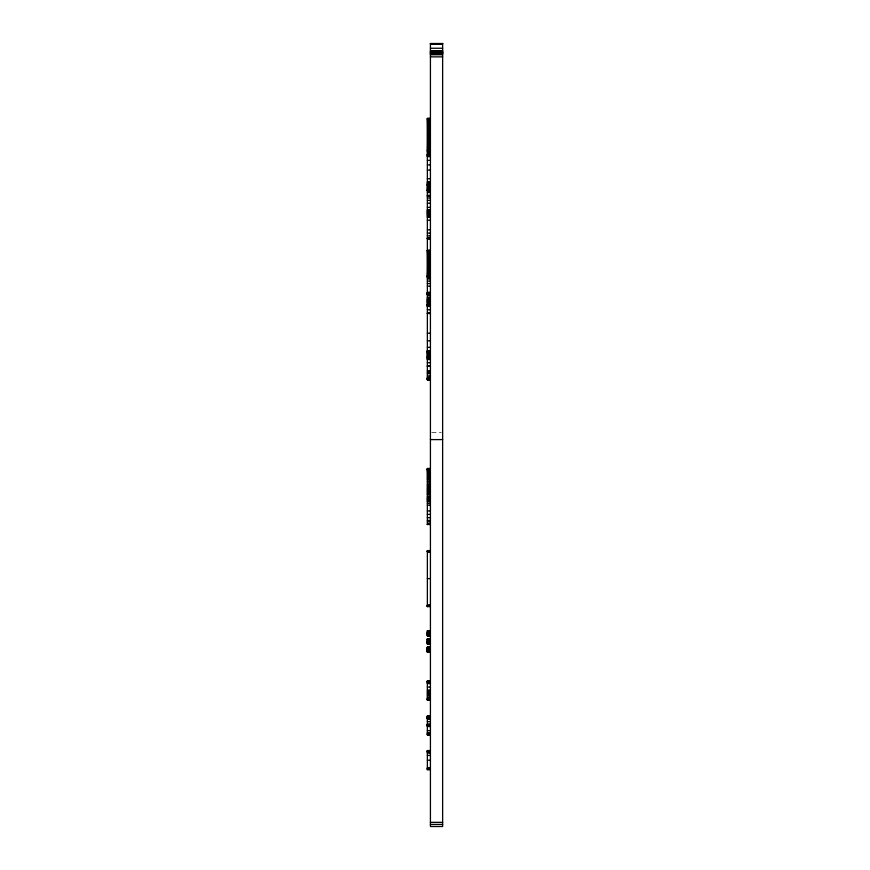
<?xml version="1.0" encoding="UTF-8"?>
<svg xmlns="http://www.w3.org/2000/svg" width="870" height="870" viewBox="0 0 870 870"><rect width="100%" height="100%" fill="white"/><g stroke="black" fill="none" stroke-linecap="round" stroke-linejoin="round"><path stroke-width="0.65" stroke-dasharray="4.35 3.26" d="M431.77 432.564L441.275 432.564"/><path stroke-width="1.3" d="M429.399 635.524L427.366 635.578L430.422 635.687M430.422 43.685L442.634 43.685M430.422 43.881L442.634 43.881M430.422 48.252L442.634 48.252M430.422 50.732L442.634 50.732M430.422 51.243L442.634 51.243M430.422 51.743L442.634 51.743M430.422 52.233L442.634 52.233M430.422 52.548L442.634 52.548M430.422 52.852L442.634 52.852M430.422 53.146L442.634 53.146M430.422 53.418L442.634 53.418M430.422 54.103L442.634 54.103M430.422 54.745L442.634 54.745M430.422 56.854L442.634 56.854M427.366 379.885L427.366 118.396L430.422 118.418M427.366 118.461L430.422 118.527L427.366 118.722M427.366 118.994L430.422 118.994M427.366 119.353L430.422 119.353M427.366 119.799L430.422 119.799M427.366 120.321L430.422 120.321M427.366 120.908L430.422 120.908M427.366 121.572L430.422 121.572M427.366 122.289L430.422 122.289M427.366 123.072L430.422 123.072M427.366 123.91L430.422 123.91M427.366 124.801L430.422 124.801M427.366 125.748L430.422 125.748M427.366 126.715L430.422 126.715M427.366 127.727L430.422 127.727M427.366 128.782L430.422 128.782M427.366 129.869L430.422 129.869M427.366 130.968L430.422 130.968M427.366 132.099L430.422 132.099M427.366 133.24L430.422 133.24M427.366 134.393L430.422 134.393M427.366 135.535L430.422 135.535M427.366 136.666L430.422 136.666M427.366 137.797L430.422 137.797M427.366 138.906L430.422 138.906M427.366 140.005L430.422 140.005M427.366 141.07L430.422 141.07M427.366 142.114L430.422 142.114M427.366 143.115L430.422 143.115M427.366 144.072L430.422 144.072M427.366 144.996L430.422 144.996M427.366 145.856L430.422 145.856M427.366 146.671L430.422 146.671M427.366 147.421L430.422 147.421M427.366 148.107L430.422 148.107M427.366 148.737L430.422 148.737M427.366 149.292L430.422 149.292M427.366 149.814L430.422 149.814M427.366 150.26L430.422 150.26M427.366 150.619L430.422 150.619M427.366 150.901L430.422 150.978M427.366 151.217L430.422 151.206M427.366 151.25L430.422 151.25M427.366 152.5L430.422 152.5M427.366 154.012L430.422 154.012M427.366 154.316L430.422 154.316M427.366 154.61L430.422 154.61M427.366 154.686L430.422 154.827M427.366 155.034L430.422 155.034M427.366 155.284L430.422 155.284M427.366 155.6L430.422 155.6M427.366 155.817L430.422 155.817M427.366 156.067L430.422 156.067M427.366 156.35L430.422 156.35M427.366 156.654L430.422 156.654M427.366 160.363L430.422 160.363M427.366 164.919L430.422 164.919M427.366 170.074L430.422 170.074M427.366 178.72L430.422 178.72M427.366 181.906L430.422 181.906M427.366 182.374L430.422 182.374M427.366 182.863L430.422 182.863M427.366 183.385L430.422 183.385M427.366 183.929L430.422 183.929M427.366 184.157L430.422 184.157M427.366 184.396L430.422 184.396M427.366 184.636L430.422 184.636M427.366 184.886L430.422 184.886M427.366 185.125L430.422 185.125M427.366 185.375L430.422 185.375M427.366 185.614L430.422 185.614M427.366 185.865L430.422 185.865M427.366 186.408L430.422 186.408M427.366 186.952L430.422 186.952M427.366 187.474L430.422 187.474M427.366 187.985L430.422 187.985M427.366 188.344L430.422 188.344M427.366 188.703L430.422 188.703M427.366 189.029L430.422 189.029M427.366 189.345L430.422 189.345M427.366 189.638L430.422 189.638M427.366 189.899L430.422 189.899M427.366 190.128L430.422 190.128M427.366 190.345L430.422 190.345M427.366 190.519L430.422 190.519M427.366 190.682L430.422 190.682M427.366 190.911L430.422 190.802M427.366 190.965L430.422 191.03M427.366 192.531L430.422 192.531M427.366 195.337L430.422 195.337M427.366 195.761L430.422 195.804M427.366 195.924L430.422 195.837M427.366 197.99L430.422 197.99M427.366 200.372L430.422 200.372M427.366 203.178L430.422 203.178M427.366 207.354L430.422 207.354M427.366 209.648L430.422 209.648M427.366 210.051L430.422 210.051M427.366 210.475L430.422 210.475M427.366 210.91L430.422 210.91M427.366 211.356L430.422 211.356M427.366 211.682L430.422 211.682M427.366 212.03L430.422 212.03M427.366 212.378L430.422 212.378M427.366 212.726L430.422 212.726M427.366 213.074L430.422 213.074M427.366 213.498L430.422 213.498M427.366 213.922L430.422 213.922M427.366 214.346L430.422 214.346M427.366 214.759L430.422 214.759M427.366 215.162L430.422 215.162M427.366 215.684L430.422 215.684M427.366 216.195L430.422 216.195M427.366 216.673L430.422 216.673M427.366 217.141L430.422 217.141M427.366 220.208L430.422 220.208M427.366 229.854L430.422 229.854M427.366 233.084L430.422 233.084M427.366 235.868L430.422 235.868M427.366 237.988L430.422 237.988M427.366 238.152L430.422 238.195M430.422 238.239L427.366 238.38L430.422 238.456M427.366 238.717L430.422 238.663M427.366 238.782L430.422 238.858M427.366 250.31L430.422 250.332M427.366 250.429L430.422 250.527M427.366 250.614L430.422 250.614M427.366 250.788L430.422 250.756M427.366 251.049L430.422 251.049M427.366 251.43L430.422 251.43M427.366 251.8L430.422 251.8M427.366 252.224L430.422 252.224M427.366 252.681L430.422 252.681M427.366 253.192L430.422 253.192M427.366 253.735L430.422 253.735M427.366 254.323L430.422 254.323M427.366 254.943L430.422 254.943M427.366 255.595L430.422 255.595M427.366 256.28L430.422 256.28M427.366 256.998L430.422 256.998M427.366 257.737L430.422 257.737M427.366 258.488L430.422 258.488M427.366 259.271L430.422 259.271M427.366 260.054L430.422 260.054M427.366 260.859L430.422 260.859M427.366 261.663L430.422 261.663M427.366 262.468L430.422 262.468M427.366 263.273L430.422 263.273M427.366 264.197L430.422 264.197M427.366 265.122L430.422 265.122M427.366 266.013L430.422 266.013M427.366 266.905L430.422 266.905M427.366 267.753L430.422 267.753M427.366 268.591L430.422 268.591M427.366 269.385L430.422 269.385M427.366 270.146L430.422 270.146M427.366 270.875L430.422 270.875M427.366 271.56L430.422 271.56M427.366 272.201L430.422 272.201M427.366 272.799L430.422 272.799M427.366 273.332L430.422 273.332M427.366 273.822L430.422 273.822M427.366 274.246L430.422 274.246M427.366 274.615L430.422 274.615M427.366 275.485L430.422 275.409M427.366 275.67L430.422 275.572M427.366 275.768L430.422 275.888M427.366 276.062L430.422 276.007M427.366 276.203L430.422 276.127M427.366 276.345L430.422 276.41M427.366 276.573L430.422 276.649M427.366 276.725L430.422 276.725M427.366 277.106L430.422 277.106M427.366 277.476L430.422 277.476M427.366 277.845L430.422 277.845M427.366 278.965L430.422 278.965M427.366 281.086L430.422 281.086M427.366 283.576L430.422 283.576M427.366 286.154L430.422 286.154M427.366 292.363L430.422 292.363M427.366 292.548L430.422 292.548M427.366 292.733L430.422 292.733M427.366 292.907L430.422 292.907M427.366 293.081L430.422 293.081M427.366 293.255L430.422 293.255M427.366 293.407L430.422 293.407M427.366 293.571L430.422 293.571M427.366 293.712L430.422 293.853M430.422 293.973L427.366 293.973L430.422 294.201M427.366 294.299L430.422 294.299M427.366 294.484L430.422 294.484M427.366 294.647L430.422 294.647M427.366 294.887L430.422 294.789M427.366 295.017L430.422 295.137M427.366 297.116L430.422 297.116M427.366 297.692L430.422 297.692M427.366 298.301L430.422 298.301M427.366 298.943L430.422 298.943M427.366 299.226L430.422 299.226M427.366 299.519L430.422 299.519M427.366 299.824L430.422 299.824M427.366 300.117L430.422 300.117M427.366 300.433L430.422 300.433M427.366 300.737L430.422 300.737M427.366 301.031L430.422 301.031M427.366 301.335L430.422 301.335M427.366 301.629L430.422 301.629M427.366 301.923L430.422 301.923M427.366 302.216L430.422 302.216M427.366 302.499L430.422 302.499M427.366 302.956L430.422 302.956M427.366 303.402L430.422 303.402M427.366 303.826L430.422 303.826M427.366 304.228L430.422 304.228M427.366 304.446L430.422 304.446M427.366 304.641L430.422 304.641M427.366 304.815L430.422 304.815M427.366 304.989L430.422 304.989M427.366 305.131L430.422 305.261M427.366 305.446L430.422 305.446M427.366 305.598L430.422 305.598M427.366 305.794L430.422 305.718M427.366 306.044L430.422 306.044M427.366 306.229L430.422 306.229M427.366 306.468L430.422 306.468M427.366 309.774L430.422 309.774M427.366 313.091L430.422 313.091M427.366 313.287L430.422 313.287M427.366 313.494L430.422 313.494M427.366 333.21L430.422 333.21M427.366 340.822L430.422 340.822M427.366 347.326L430.422 347.326M427.366 350.762L430.422 350.773M427.366 350.795L430.422 350.871M427.366 350.991L430.422 351.012M427.366 351.186L430.422 351.186M427.366 351.393L430.422 351.393M427.366 351.545L430.422 351.545M427.366 351.708L430.422 351.708M427.366 351.882L430.422 351.882M427.366 352.078L430.422 352.078M427.366 352.285L430.422 352.285M427.366 352.502L430.422 352.502M427.366 352.741L430.422 352.741M427.366 353.035L430.422 353.035M427.366 353.34L430.422 353.34M427.366 353.655L430.422 353.655M427.366 353.981L430.422 353.981M427.366 354.318L430.422 354.318M427.366 354.655L430.422 354.655M427.366 354.982L430.422 354.982M427.366 355.319L430.422 355.319M427.366 355.656L430.422 355.656M427.366 355.982L430.422 355.982M427.366 356.308L430.422 356.308M427.366 356.635L430.422 356.635M427.366 356.852L430.422 356.852M427.366 357.07L430.422 357.07M427.366 357.265L430.422 357.265M427.366 357.472L430.422 357.472M427.366 357.657L430.422 357.657M427.366 357.842L430.422 357.842M427.366 358.005L430.422 358.005M427.366 358.168L430.422 358.168M427.366 358.56L430.422 358.56M427.366 358.918L430.422 358.918M427.366 359.234L430.422 359.234M427.366 359.517L430.422 359.517M427.366 362.736L430.422 362.736M427.366 365.857L430.422 365.889M427.366 366.139L430.422 366.031M427.366 366.259L430.422 366.281M427.366 370.75L430.422 370.75M427.366 371.849L430.422 371.849M427.366 372.849L430.422 372.849M427.366 373.741L430.422 373.741M427.366 375.927L430.422 375.927M427.366 377.341L430.422 377.341M427.366 378.026L430.422 378.026M427.366 378.33L430.422 378.211M427.366 378.45L430.422 378.45M427.366 378.57L430.422 378.57M427.366 378.754L430.422 378.744M427.366 378.885L430.422 378.972M427.366 379.124L430.422 379.124M427.366 379.374L430.422 379.374M427.366 379.548L430.422 379.548M430.422 439.6L442.634 439.6M430.422 468.462L427.366 468.419L427.366 524.588M427.366 468.669L430.422 468.669M427.366 468.887L430.422 468.887M427.366 469.039L430.422 469.071M427.366 469.267L430.422 469.256M427.366 469.332L430.422 469.332M427.366 469.615L430.422 469.615M427.366 469.822L430.422 469.822M427.366 470.104L430.422 470.104M427.366 470.474L430.422 470.474M427.366 470.877L430.422 470.877M427.366 471.366L430.422 471.366M427.366 471.942L430.422 471.942M427.366 472.595L430.422 472.595M427.366 473.323L430.422 473.323M427.366 474.117L430.422 474.117M427.366 474.976L430.422 474.976M427.366 475.879L430.422 475.879M427.366 476.847L430.422 476.847M427.366 477.576L430.422 477.576M427.366 478.337L430.422 478.337M427.366 479.12L430.422 479.12M427.366 479.914L430.422 479.914M427.366 481.393L430.422 481.393M427.366 482.883L430.422 482.883M427.366 484.383L430.422 484.383M427.366 485.416L430.422 485.416M427.366 486.439L430.422 486.439M427.366 487.439L430.422 487.439M427.366 488.418L430.422 488.418M427.366 489.179L430.422 489.179M427.366 489.908L430.422 489.908M427.366 490.604L430.422 490.604M427.366 491.278L430.422 491.278M427.366 491.931L430.422 491.931M427.366 492.735L430.422 492.735M427.366 493.486L430.422 493.486M427.366 494.193L430.422 494.193M427.366 494.834L430.422 494.834M427.366 496.444L430.422 496.444M427.366 497.651L430.422 497.651M427.366 498.042L430.422 498.042M427.366 498.477L430.422 498.477M427.366 498.956L430.422 498.956M427.366 499.456L430.422 499.456M427.366 500L430.422 500M427.366 500.565L430.422 500.565M427.366 501.153L430.422 501.153M427.366 501.772L430.422 501.772M427.366 503.469L430.422 503.469M427.366 505.22L430.422 505.22M427.366 510.962L430.422 510.962M427.366 514.387L430.422 514.387M427.366 517.661L430.422 517.661M427.366 520.445L430.422 520.445M427.366 521.88L430.422 521.88M427.366 524.208L430.422 524.197M427.366 524.262L430.422 524.295M427.366 524.458L430.422 524.577M430.422 550.579L427.366 550.645L430.422 550.743M427.366 550.895L430.422 550.971M427.366 551.275L430.422 551.384M427.366 551.515L430.422 551.558M427.366 551.623L430.422 551.71M427.366 551.797L430.422 551.961M427.366 578.604L430.422 578.604M427.366 605.215L430.422 605.215M427.366 605.324L430.422 605.379M427.366 605.542L430.422 605.542M427.366 605.792L430.422 605.759M427.366 605.944L430.422 605.944M427.366 606.086L430.422 606.086M427.366 606.314L430.422 606.314M427.366 606.368L430.422 606.368M427.366 606.575L430.422 606.586M430.422 630.728L427.366 630.728L427.366 635.905L430.422 635.894M427.366 630.957L430.422 630.88M427.366 631.87L430.422 631.87M427.366 632.088L430.422 632.088M427.366 632.338L430.422 632.338M427.366 632.588L430.422 632.588M427.366 632.849L430.422 632.947M427.366 633.132L430.422 633.034M427.366 633.338L430.422 633.229M427.366 633.436L430.422 633.436M427.366 633.643L430.422 633.545M427.366 633.741L430.422 633.849M427.366 633.947L430.422 634.056M427.366 634.154L430.422 634.241M427.366 634.339L430.422 634.426M427.366 634.589L430.422 634.513M427.366 634.882L430.422 634.882M427.366 635.154L430.422 635.154M427.366 635.404L430.422 635.491M427.366 635.818L430.422 635.752M427.366 638.971L430.422 638.971L427.366 638.95L427.366 644.104L430.422 644.104M427.366 639.178L430.422 639.276M427.366 639.515L430.422 639.385M427.366 639.646L430.422 639.646M427.366 639.787L430.422 639.787M427.366 639.939L430.422 639.939M427.366 640.092L430.422 640.092M427.366 640.266L430.422 640.266M427.366 640.44L430.422 640.44M427.366 640.831L430.422 640.831M427.366 641.244L430.422 641.244M427.366 641.494L430.422 641.364M427.366 641.625L430.422 641.625M427.366 641.755L430.422 641.755M427.366 641.995L430.422 641.886M427.366 642.19L430.422 642.093M427.366 642.299L430.422 642.386L427.366 642.484M427.366 642.702L430.422 642.702M427.366 642.908L430.422 642.908M427.366 643.093L430.422 643.093M427.366 643.234L430.422 643.234M430.422 643.463L427.366 643.495L430.422 643.68M427.366 643.767L430.422 643.8L427.366 644.018M427.366 647.128L430.422 647.128M430.422 647.247L427.366 647.139L427.366 652.369M427.366 647.432L430.422 647.313M427.366 647.595L430.422 647.563M427.366 647.715L430.422 647.693M427.366 647.987L430.422 647.987M427.366 648.15L430.422 648.15M427.366 648.324L430.422 648.324M427.366 648.52L430.422 648.52M427.366 648.726L430.422 648.726M427.366 648.944L430.422 649.031M427.366 649.129L430.422 649.227M427.366 649.422L430.422 649.324M427.366 649.52L430.422 649.618M427.366 649.814L430.422 649.716M427.366 649.912L430.422 650.01L427.366 650.107M427.366 650.325L430.422 650.325M427.366 650.543L430.422 650.543M427.366 650.749L430.422 650.901M427.366 651.043L430.422 651.043M427.366 651.184L430.422 651.238L427.366 651.456M427.366 651.489L430.422 651.554M427.366 651.804L430.422 651.717M427.366 651.902L430.422 651.956M430.422 652.108L427.366 652.163L430.422 652.369M427.366 681.058L430.422 681.058L427.366 680.938L427.366 700.176L430.422 700.165M427.366 681.275L430.422 681.254M427.366 681.428L430.422 681.449M427.366 681.591L430.422 681.591M427.366 681.775L430.422 681.808M427.366 681.993L430.422 681.939M427.366 682.189L430.422 682.243M427.366 682.352L430.422 682.428M427.366 682.787L430.422 682.787M427.366 683.2L430.422 683.2M427.366 683.602L430.422 683.602M427.366 687.05L430.422 687.05M427.366 690.062L430.422 690.062M427.366 691.117L430.422 691.117M427.366 692.215L430.422 692.215M427.366 693.14L430.422 693.14M427.366 694.086L430.422 694.086M427.366 695.086L430.422 695.086M427.366 696.098L430.422 696.098M427.366 697.773L430.422 697.773M427.366 698.121L430.422 698.121M427.366 698.458L430.422 698.458M427.366 698.882L430.422 698.795M427.366 699.056L430.422 698.969M427.366 699.252L430.422 699.284M427.366 699.35L430.422 699.393M427.366 699.6L430.422 699.513M427.366 699.774L430.422 699.774M427.366 700.045L430.422 700.002M430.422 715.945L427.366 715.836L427.366 734.889L430.422 734.9M427.366 716.032L430.422 716.14M427.366 716.597L430.422 716.662M427.366 716.804L430.422 716.891M427.366 716.978L430.422 717.065M427.366 717.152L430.422 717.25M427.366 717.337L430.422 717.435L427.366 717.532M427.366 717.739L430.422 717.641M427.366 717.848L430.422 717.946M427.366 718.044L430.422 718.141M427.366 718.326L430.422 718.239M427.366 718.489L430.422 718.446M427.366 718.544L430.422 718.587M427.366 718.783L430.422 718.74M427.366 718.924L430.422 718.99M427.366 721.654L430.422 721.654M427.366 724.275L430.422 724.318M427.366 724.351L430.422 724.514M427.366 724.536L430.422 724.677M427.366 724.732L430.422 724.862M427.366 725.014L430.422 724.971M427.366 725.243L430.422 725.199M427.366 725.297L430.422 725.341M427.366 725.493L430.422 725.591L427.366 725.776M427.366 725.895L430.422 725.928M430.422 726.004L427.366 726.439M427.366 726.515L430.422 726.515M427.366 730.637L430.422 730.637M427.366 732.692L430.422 732.692M427.366 733.095L430.422 733.095M427.366 733.497L430.422 733.497M430.422 733.889L427.366 733.889L430.422 734.084M430.422 734.171L427.366 734.269L430.422 734.443M427.366 734.552L430.422 734.617M427.366 734.758L430.422 734.758M427.366 750.81L430.422 750.886M427.366 751.104L430.422 751.125L427.366 751.234M427.366 751.365L430.422 751.375M427.366 751.571L430.422 751.636M427.366 752.061L430.422 752.061M427.366 752.506L430.422 752.506M427.366 752.952L430.422 752.952M427.366 755.41L430.422 755.41M427.366 760.217L430.422 760.217M427.366 767.982L430.422 767.884M427.366 768.166L430.422 768.079M427.366 768.264L430.422 768.351M430.422 768.438L427.366 768.819M427.366 768.939L430.422 769.069L427.366 769.287M427.366 769.374L430.422 769.45M430.422 769.591L427.366 769.852L427.366 750.571M430.422 822.346L442.634 822.346M430.422 824.423L442.634 824.423M430.422 638.971L427.366 638.95L430.422 639.026M427.366 550.579L427.366 606.684M442.634 43.522L430.422 43.5L430.422 826.5L442.634 826.5L442.634 43.5M430.422 196.142L427.366 196.142L430.422 196.185M430.422 379.788L427.366 379.777L430.422 379.842M430.422 631.098L427.366 631.087L430.422 631.174M430.422 716.347L427.366 716.358L430.422 716.369M430.422 750.592L427.366 750.582L430.422 750.658"/></g></svg>
